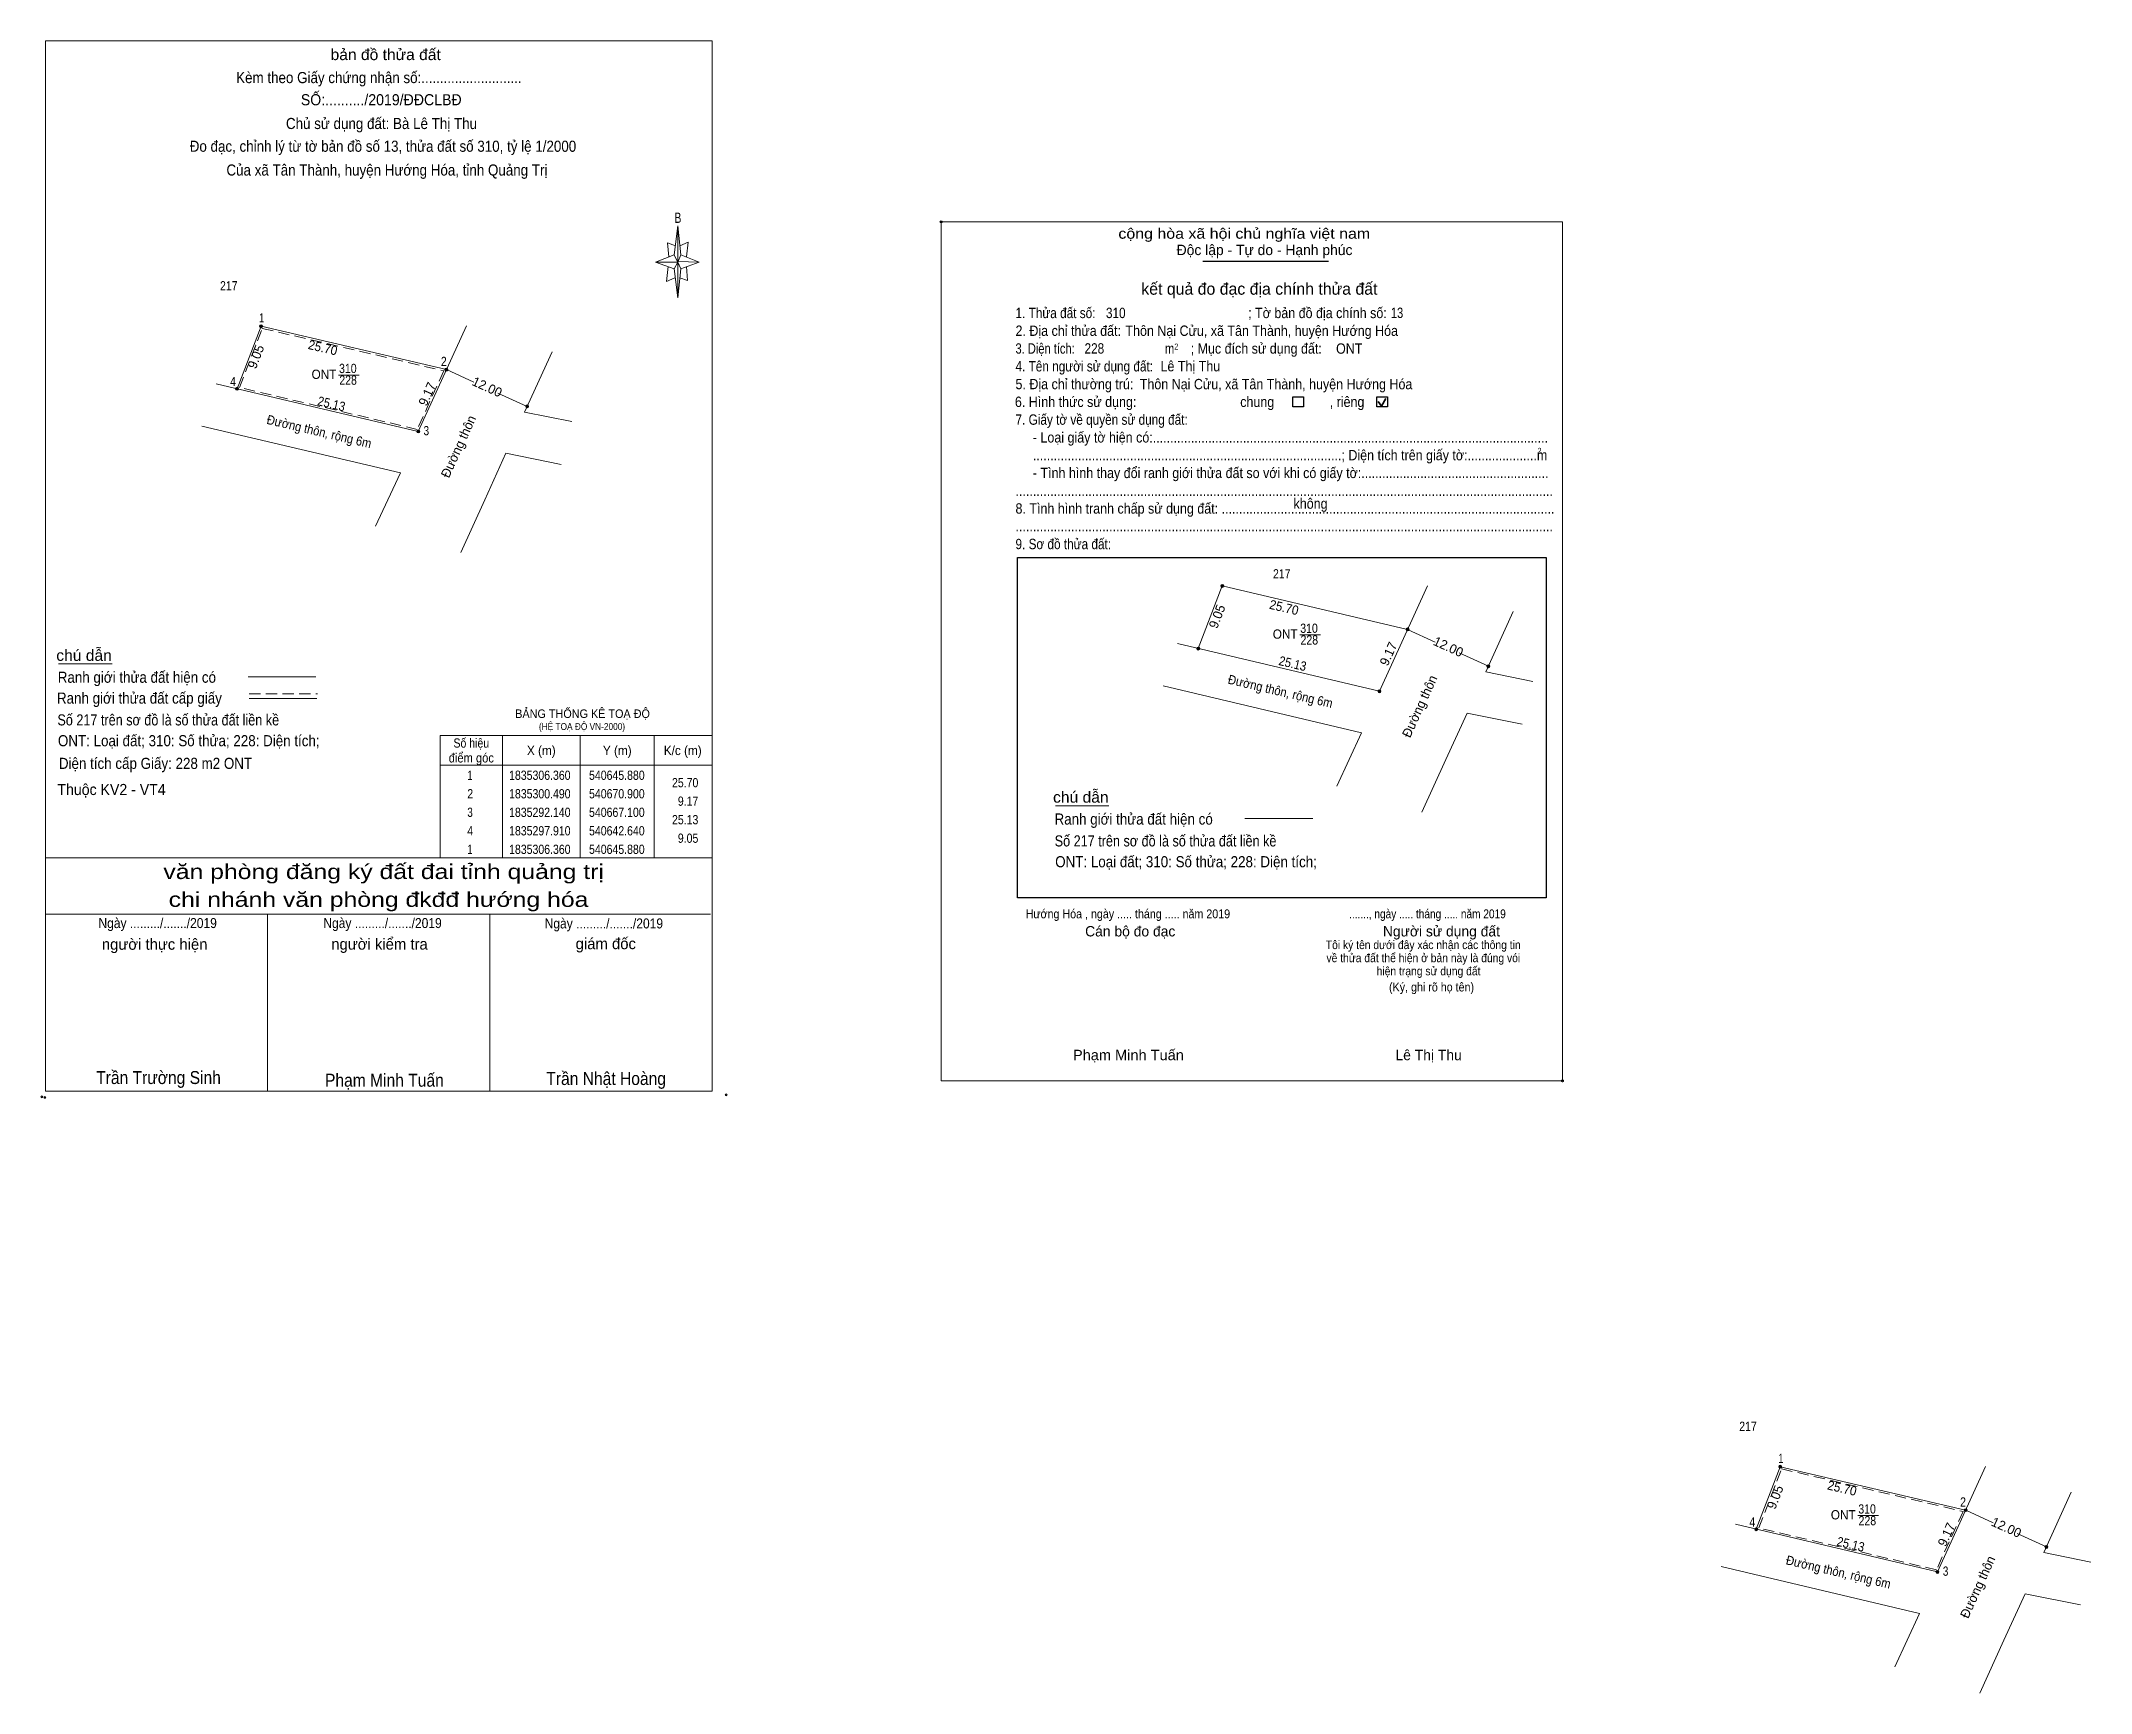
# Model space of a CAD drawing. Header units: metres. Extents: x 540411 to 540688, y 1835276 to 1835499.
import ezdxf
from ezdxf.enums import TextEntityAlignment as Align

# ---------------------------------------------------------------- set-up
doc = ezdxf.new("R2010")
doc.units = ezdxf.units.M
doc.header["$LTSCALE"] = 0.5
doc.header["$PDMODE"] = 32
doc.header["$PDSIZE"] = 0.25
doc.linetypes.add('MEDIUM_DASHED', pattern=[4.5, 3, -1.5])
for name, color, linetype, lineweight in [('1', 7, 'MEDIUM_DASHED', 13), ('10', 7, 'Continuous', 13), ('17', 7, 'Continuous', 13), ('5', 7, 'Continuous', 13), ('6', 7, 'Continuous', 13), ('63', 7, 'Continuous', 13), ('7', 7, 'Continuous', 25)]:
    doc.layers.add(name, color=color, linetype=linetype, lineweight=lineweight)

msp = doc.modelspace()

# ---------------------------------------------------------------- hatches: boundary and pattern name
at = {"layer": '63'}
for points in [[(540440.97, 1835460.36, 1), (540440.57, 1835460.36, 1)], [(540465.99, 1835454.49, 1), (540465.59, 1835454.49, 1)], [(540437.73, 1835451.91, 1), (540437.33, 1835451.91, 1)], [(540476.9, 1835449.52, 1), (540476.5, 1835449.52, 1)], [(540462.19, 1835446.14, 1), (540461.79, 1835446.14, 1)], [(540570.74, 1835425.28, 1), (540570.34, 1835425.28, 1)], [(540567.5, 1835416.83, 1), (540567.1, 1835416.83, 1)], [(540595.76, 1835419.41, 1), (540595.36, 1835419.41, 1)], [(540606.67, 1835414.44, 1), (540606.27, 1835414.44, 1)], [(540591.96, 1835411.06, 1), (540591.56, 1835411.06, 1)], [(540646.08, 1835306.36, 1), (540645.68, 1835306.36, 1)], [(540671.1, 1835300.49, 1), (540670.7, 1835300.49, 1)], [(540642.84, 1835297.91, 1), (540642.44, 1835297.91, 1)], [(540682.01, 1835295.52, 1), (540681.61, 1835295.52, 1)], [(540667.3, 1835292.14, 1), (540666.9, 1835292.14, 1)]]:
    msp.add_hatch(color=256, dxfattribs=at).paths.add_polyline_path(points)

# ---------------------------------------------------------------- linework, layer by layer
at = {"layer": '1'}
for points in [[(540440.93, 1835460.07), (540465.44, 1835454.32), (540461.85, 1835446.43), (540437.87, 1835452.09)], [(540646.04, 1835306.07), (540670.55, 1835300.32), (540666.96, 1835292.43), (540642.98, 1835298.09)]]:
    msp.add_lwpolyline(points, close=True, dxfattribs=at)
at = {"layer": '10'}
for p, q in [((540440.77, 1835460.36), (540437.53, 1835451.91)), ((540440.77, 1835460.36), (540465.79, 1835454.49)), ((540461.99, 1835446.14), (540468.49, 1835460.4)), ((540451.23, 1835453.75), (540454.04, 1835453.75)), ((540434.71, 1835452.58), (540461.99, 1835446.14)), ((540432.79, 1835446.86), (540459.58, 1835440.55)), ((540473.83, 1835443.2), (540470.97, 1835436.92)), ((540481.28, 1835441.69), (540473.83, 1835443.2)), ((540457.9, 1835436.92), (540459.58, 1835440.55)), ((540456.24, 1835433.35), (540457.9, 1835436.92)), ((540470.97, 1835436.92), (540467.73, 1835429.8)), ((540570.54, 1835425.28), (540567.3, 1835416.83)), ((540570.54, 1835425.28), (540595.56, 1835419.41)), ((540591.76, 1835411.06), (540598.26, 1835425.32)), ((540564.48, 1835417.5), (540591.76, 1835411.06)), ((540581, 1835418.67), (540583.81, 1835418.67)), ((540562.56, 1835411.78), (540589.35, 1835405.47)), ((540603.6, 1835408.12), (540600.74, 1835401.84)), ((540611.05, 1835406.61), (540603.6, 1835408.12)), ((540587.67, 1835401.84), (540589.35, 1835405.47)), ((540586.01, 1835398.27), (540587.67, 1835401.84)), ((540600.74, 1835401.84), (540597.5, 1835394.72)), ((540645.88, 1835306.36), (540642.64, 1835297.91)), ((540645.88, 1835306.36), (540670.9, 1835300.49)), ((540667.1, 1835292.14), (540673.6, 1835306.4)), ((540639.82, 1835298.58), (540667.1, 1835292.14)), ((540656.34, 1835299.75), (540659.15, 1835299.75)), ((540637.9, 1835292.86), (540664.69, 1835286.55)), ((540678.94, 1835289.2), (540676.08, 1835282.92)), ((540686.39, 1835287.69), (540678.94, 1835289.2)), ((540663.01, 1835282.92), (540664.69, 1835286.55)), ((540661.35, 1835279.35), (540663.01, 1835282.92)), ((540676.08, 1835282.92), (540672.84, 1835275.8))]:
    msp.add_line(p, q, dxfattribs=at)
for points in [[(540480.06, 1835456.9), (540476.36, 1835448.77), (540482.72, 1835447.47)], [(540609.83, 1835421.82), (540606.13, 1835413.69), (540612.49, 1835412.39)], [(540685.17, 1835302.9), (540681.47, 1835294.77), (540687.83, 1835293.47)]]:
    msp.add_lwpolyline(points, dxfattribs=at)
at = {"layer": '17'}
for p, q in [((540413.44, 1835414.76), (540420.68, 1835414.76)), ((540548.01, 1835395.61), (540555.25, 1835395.61))]:
    msp.add_line(p, q, dxfattribs=at)
at = {"layer": '5'}
for p, q in [((540496.53, 1835470.01), (540497.03, 1835473.91)), ((540497.43, 1835470.01), (540499.93, 1835469.01)), ((540496.53, 1835468.11), (540494.03, 1835469.01)), ((540497.43, 1835468.11), (540497.03, 1835464.21)), ((540498.33, 1835466.51), (540497.33, 1835466.91)), ((540498.23, 1835468.41), (540498.33, 1835466.51)), ((540411.66, 1835388.57), (540501.66, 1835388.57)), ((540411.66, 1835380.97), (540501.46, 1835380.97)), ((540411.66, 1835380.97), (540501.46, 1835380.97)), ((540411.66, 1835380.97), (540501.46, 1835380.97)), ((540441.66, 1835357.07), (540441.66, 1835380.97)), ((540471.66, 1835357.07), (540471.66, 1835380.97))]:
    msp.add_line(p, q, dxfattribs=at)
for points in [[(540411.66, 1835498.87), (540501.66, 1835498.87), (540501.66, 1835357.07), (540411.66, 1835357.07)], [(540497.03, 1835473.91), (540497.43, 1835470.01), (540497.03, 1835469.01)], [(540497.03, 1835469.01), (540494.03, 1835469.01), (540496.53, 1835470.01), (540497.43, 1835468.11), (540499.93, 1835469.01), (540497.03, 1835469.11)], [(540497.03, 1835469.01), (540497.03, 1835464.21), (540496.53, 1835468.11)]]:
    msp.add_lwpolyline(points, close=True, dxfattribs=at)
for points in [[(540497.03, 1835469.01), (540496.53, 1835470.01), (540494.03, 1835469.01)], [(540496.73, 1835471.21), (540495.63, 1835471.61), (540495.83, 1835469.71)], [(540497.33, 1835471.21), (540498.43, 1835471.71), (540498.23, 1835469.71)], [(540495.73, 1835468.41), (540495.53, 1835466.41), (540496.63, 1835466.91)], [(540497.03, 1835469.01), (540497.43, 1835468.11), (540499.93, 1835469.01)], [(540501.66, 1835357.07), (540411.66, 1835357.07), (540411.66, 1835380.97)]]:
    msp.add_lwpolyline(points, dxfattribs=at)
for p in [(540411.19, 1835356.3), (540411.59, 1835356.23)]:
    msp.add_point(p, dxfattribs=at)
at = {"layer": '6'}
for p, q in [((540439.04, 1835413.02), (540448.18, 1835413.02)), ((540439.18, 1835410.09), (540448.32, 1835410.09)), ((540573.61, 1835393.87), (540582.75, 1835393.87))]:
    msp.add_line(p, q, dxfattribs=at)
at = {"layer": '6', "linetype": 'MEDIUM_DASHED'}
msp.add_line((540439.18, 1835410.71), (540448.38, 1835410.71), dxfattribs=at)
at = {"layer": '6'}
msp.add_point((540503.56, 1835356.57), dxfattribs=at)
at = {"layer": '63'}
for p, q in [((540469.52, 1835452.79), (540465.8, 1835454.49)), ((540476.7, 1835449.52), (540472.76, 1835451.32)), ((540599.29, 1835417.71), (540595.57, 1835419.41)), ((540606.47, 1835414.44), (540602.53, 1835416.24)), ((540473.36, 1835405.07), (540473.36, 1835388.57)), ((540483.86, 1835405.07), (540483.86, 1835388.57)), ((540493.86, 1835405.07), (540493.86, 1835388.57)), ((540464.96, 1835401.07), (540501.66, 1835401.07)), ((540674.63, 1835298.79), (540670.91, 1835300.49)), ((540681.81, 1835295.52), (540677.87, 1835297.32))]:
    msp.add_line(p, q, dxfattribs=at)
msp.add_lwpolyline([(540464.96, 1835405.07), (540501.66, 1835405.07), (540501.66, 1835388.57), (540464.96, 1835388.57)], close=True, dxfattribs=at)
for centre in [(540440.77, 1835460.36), (540465.79, 1835454.49), (540437.53, 1835451.91), (540476.7, 1835449.52), (540461.99, 1835446.14), (540570.54, 1835425.28), (540567.3, 1835416.83), (540595.56, 1835419.41), (540606.47, 1835414.44), (540591.76, 1835411.06), (540645.88, 1835306.36), (540670.9, 1835300.49), (540642.64, 1835297.91), (540681.81, 1835295.52), (540667.1, 1835292.14)]:
    msp.add_circle(centre, 0.2, dxfattribs=at)
at = {"layer": '7'}
for p, q in [((540567.92, 1835469.14), (540584.88, 1835469.14)), ((540542.88, 1835429.14), (540614.28, 1835429.14)), ((540614.28, 1835429.14), (540614.28, 1835383.18))]:
    msp.add_line(p, q, dxfattribs=at)
at = {"layer": '7', "lineweight": 35}
for p, q in [((540591.58, 1835450.18), (540592.05, 1835449.56)), ((540592.05, 1835449.56), (540592.63, 1835450.6))]:
    msp.add_line(p, q, dxfattribs=at)
at = {"layer": '7', "lineweight": 13}
msp.add_lwpolyline([(540532.6, 1835474.46), (540616.47, 1835474.46), (540616.47, 1835358.46), (540532.6, 1835358.46)], close=True, dxfattribs=at)
at = {"layer": '7'}
for points in [[(540580.06, 1835450.8), (540581.5, 1835450.8), (540581.5, 1835449.45), (540580.06, 1835449.45)], [(540591.39, 1835450.8), (540592.83, 1835450.8), (540592.83, 1835449.45), (540591.39, 1835449.45)]]:
    msp.add_lwpolyline(points, close=True, dxfattribs=at)
msp.add_lwpolyline([(540614.28, 1835383.18), (540542.88, 1835383.18), (540542.88, 1835429.14)], dxfattribs=at)
for p in [(540532.6, 1835474.46), (540616.46, 1835358.46)]:
    msp.add_point(p, dxfattribs=at)

# ---------------------------------------------------------------- texts
at = {"layer": '1', "width": 0.85}
for p in [(540452.525, 1835452.45), (540582.295, 1835417.37), (540657.635, 1835298.45)]:
    msp.add_text('228', height=1.25, dxfattribs=at).set_placement(p, align=Align.CENTER)
at = {"layer": '1'}
for s, height, width, p in [('BẢNG THỐNG KÊ TOẠ ĐỘ ', 1.15, 0.95, (540475.09, 1835407.46)), ('(HỆ TOẠ ĐỘ VN-2000)', 0.93, 0.9, (540478.29, 1835405.84)), ('Hướng Hóa , ngày ..... tháng ..... năm 2019', 1.2, 0.9, (540544, 1835380.41)), ('Phạm Minh Tuấn', 1.4, 1.05, (540550.39, 1835361.25))]:
    msp.add_text(s, height=height, dxfattribs=dict(at, width=width)).set_placement(p)
msp.add_text('Lê Thị Thu', height=1.4, dxfattribs=at).set_placement((540593.93, 1835361.25))
at = {"layer": '10'}
for s, width, p in [('217', 0.85, (540436.415, 1835465.19)), ('ONT', 0.95, (540449.27, 1835453.24)), ('310', 0.85, (540452.49, 1835454.03)), ('217', 0.85, (540578.575, 1835426.3)), ('310', 0.85, (540582.26, 1835418.95)), ('ONT', 0.95, (540579.04, 1835418.16)), ('217', 0.85, (540641.525, 1835311.19)), ('310', 0.85, (540657.6, 1835300.03)), ('ONT', 0.95, (540654.38, 1835299.24))]:
    msp.add_text(s, height=1.25, dxfattribs=dict(at, width=width)).set_placement(p, align=Align.CENTER)
at = {"layer": '5'}
for s, height, width, p in [('bản đồ thửa đất', 1.5, 1.05, (540457.6, 1835496.29)), ('Kèm theo Giấy chứng nhận số:...........................', 1.5, 0.9, (540456.68, 1835493.18)), ('SỐ:........../2019/ĐĐCLBĐ', 1.5, 0.95, (540457, 1835490.19)), ('Chủ sử dụng đất: Bà Lê Thị Thu', 1.5, 0.9, (540457.035, 1835486.98)), ('Đo đạc, chỉnh lý từ tờ bản đồ số 13, thửa đất số 310, tỷ lệ 1/2000 ', 1.5, 0.9, (540457.485, 1835483.91)), ('Của xã Tân Thành, huyện Hướng Hóa, tỉnh Quảng Trị', 1.5, 0.9, (540457.77, 1835480.7)), ('B', 1.378, 0.75, (540497.06, 1835474.31)), ('văn phòng đăng ký đất đai tỉnh quảng trị', 2, 1.25, (540457.325, 1835385.71)), ('chi nhánh văn phòng đkđđ hướng hóa', 2, 1.25, (540456.635, 1835381.95)), ('Ngày ........./......./2019', 1.35, 0.9, (540426.815, 1835379.09)), ('Ngày ........./......./2019', 1.35, 0.9, (540457.175, 1835379.09)), ('Ngày ........./......./2019', 1.35, 0.9, (540487.055, 1835379.04)), ('Trần Trường Sinh', 1.75, 0.9, (540426.93, 1835358.03)), ('Phạm Minh Tuấn', 1.75, 0.9, (540457.425, 1835357.67)), ('Trần Nhật Hoàng', 1.75, 0.9, (540487.365, 1835357.9))]:
    msp.add_text(s, height=height, dxfattribs=dict(at, width=width)).set_placement(p, align=Align.CENTER)
for s, p in [('người thực hiện', (540426.41, 1835376.16)), ('người kiểm tra', (540456.765, 1835376.18)), ('giám đốc', (540487.315, 1835376.24))]:
    msp.add_text(s, height=1.5, dxfattribs=at).set_placement(p, align=Align.CENTER)
at = {"layer": '6'}
for s, height, width, p in [('Lê Thị Thu', 1.4, 0.9, (540562.21, 1835454.26)), ('ONT ', 1.4, 0.9, (540585.91, 1835456.64)), ('chú dẫn', 1.5, 1.05, (540413.13, 1835415.17)), ('Ranh giới thửa đất hiện có ', 1.5, 0.9, (540413.33, 1835412.21)), ('Ranh giới thửa đất cấp giấy', 1.5, 0.9, (540413.22, 1835409.39)), ('Số 217 trên sơ đồ là số thửa đất liền kề', 1.5, 0.85, (540413.28, 1835406.45)), ('ONT: Loại đất; 310: Số thửa; 228: Diện tích;', 1.5, 0.9, (540413.35, 1835403.64)), ('Diện tích cấp Giấy: 228 m2 ONT', 1.5, 0.9, (540413.48, 1835400.58)), ('Thuộc KV2 - VT4', 1.5, 0.95, (540413.28, 1835397.05)), ('chú dẫn', 1.5, 1.05, (540547.7, 1835396.02)), ('Ranh giới thửa đất hiện có ', 1.5, 0.9, (540547.9, 1835393.06)), ('Số 217 trên sơ đồ là số thửa đất liền kề', 1.5, 0.85, (540547.92, 1835390.11)), ('ONT: Loại đất; 310: Số thửa; 228: Diện tích;', 1.5, 0.9, (540547.99, 1835387.3))]:
    msp.add_text(s, height=height, dxfattribs=dict(at, width=width)).set_placement(p)
at = {"layer": '63'}
for s, width, p in [(' 1', 0.75, (540441.2, 1835460.86)), (' 2', 0.85, (540465.84, 1835454.97)), (' 4', 0.85, (540437.39, 1835452.27)), (' 3', 0.8, (540463.46, 1835445.63)), ('25.70', 0.85, (540499.81, 1835398.1)), ('9.17', 0.85, (540499.81, 1835395.6)), ('25.13', 0.85, (540499.81, 1835393.1)), ('9.05', 0.85, (540499.81, 1835390.6)), (' 1', 0.75, (540646.31, 1835306.86)), (' 2', 0.85, (540670.95, 1835300.97)), (' 4', 0.85, (540642.5, 1835298.27)), (' 3', 0.8, (540668.57, 1835291.63))]:
    msp.add_text(s, height=1.25, dxfattribs=dict(at, width=width)).set_placement(p, align=Align.RIGHT)
for s, rotation, width, p in [('25.70', 346.796, 0.95, (540448.9722, 1835456.8514)), ('25.13', 346.727, 0.9, (540450.1365, 1835449.2773)), ('Đường thôn, rộng 6m', 346.727, 0.9, (540448.4815, 1835445.5331)), ('25.70', 346.796, 0.95, (540578.7422, 1835421.7714)), ('25.13', 346.727, 0.9, (540579.9065, 1835414.1973)), ('Đường thôn, rộng 6m', 346.727, 0.9, (540578.2515, 1835410.4531)), ('25.70', 346.796, 0.95, (540654.0822, 1835302.8514)), ('25.13', 346.727, 0.9, (540655.2465, 1835295.2773)), ('Đường thôn, rộng 6m', 346.727, 0.9, (540653.5915, 1835291.5331))]:
    msp.add_text(s, height=1.25, rotation=rotation, dxfattribs=dict(at, width=width)).set_placement(p, align=Align.CENTER)
for s, rotation, p in [('9.05', 69.022, (540440.6595, 1835456.0212)), ('12.00', 335.489, (540471.0407, 1835451.5888)), ('9.17', 65.53, (540463.7777, 1835450.9411)), ('Đường thôn', 65.53, (540467.993, 1835443.8561)), ('9.05', 69.022, (540570.4295, 1835420.9412)), ('9.17', 65.53, (540593.5477, 1835415.8611)), ('12.00', 335.489, (540600.8107, 1835416.5088)), ('Đường thôn', 65.53, (540597.763, 1835408.7761)), ('9.05', 69.022, (540645.7695, 1835302.0212)), ('9.17', 65.53, (540668.8877, 1835296.9411)), ('12.00', 335.489, (540676.1507, 1835297.5888)), ('Đường thôn', 65.53, (540673.103, 1835289.8561))]:
    msp.add_text(s, height=1.25, rotation=rotation, dxfattribs=at).set_placement(p, align=Align.CENTER)
for s, width, p in [('Số hiệu', 0.85, (540469.16, 1835403.45)), ('X (m)', 0.95, (540478.61, 1835402.45)), ('Y (m)', 0.95, (540488.865, 1835402.45)), ('K/c (m)', 0.95, (540497.705, 1835402.45)), ('điểm góc', 0.9, (540469.16, 1835401.45)), (' 1', 0.75, (540468.81, 1835399.1)), ('1835306.360', 0.85, (540478.41, 1835399.1)), ('540645.880', 0.85, (540488.81, 1835399.1)), (' 2', 0.85, (540468.815, 1835396.6)), ('1835300.490', 0.85, (540478.41, 1835396.6)), ('540670.900', 0.85, (540488.81, 1835396.6)), (' 3', 0.8, (540468.805, 1835394.1)), ('1835292.140', 0.85, (540478.41, 1835394.1)), ('540667.100', 0.85, (540488.81, 1835394.1)), (' 4', 0.85, (540468.81, 1835391.6)), ('1835297.910', 0.85, (540478.41, 1835391.6)), ('540642.640', 0.85, (540488.81, 1835391.6)), (' 1', 0.75, (540468.81, 1835389.1)), ('1835306.360', 0.85, (540478.41, 1835389.1)), ('540645.880', 0.85, (540488.81, 1835389.1))]:
    msp.add_text(s, height=1.25, dxfattribs=dict(at, width=width)).set_placement(p, align=Align.CENTER)
at = {"layer": '7'}
for s, height, width, p in [('cộng hòa xã hội chủ nghĩa việt nam', 1.4, 1.15, (540556.52, 1835472.17)), ('1. Thửa đất số:', 1.4, 0.85, (540542.63, 1835461.45)), ('310', 1.4, 0.85, (540554.84, 1835461.45)), ('; Tờ bản đồ địa chính số:', 1.4, 0.9, (540574.04, 1835461.45)), ('13', 1.4, 0.8, (540593.31, 1835461.47)), ('2. Địa chỉ thửa đất:', 1.4, 0.9, (540542.63, 1835459.05)), ('Thôn Nại Cửu, xã Tân Thành, huyện Hướng Hóa', 1.4, 0.9, (540557.47, 1835459.05)), ('4. Tên người sử dụng đất:', 1.4, 0.85, (540542.63, 1835454.25)), ('3. Diện tích:', 1.4, 0.8, (540542.63, 1835456.65)), ('228', 1.4, 0.85, (540551.95, 1835456.66)), ('m', 1.4, 0.8, (540562.81, 1835456.65)), ('2', 0.7999, 0.8, (540564.07, 1835457.21)), ('; Mục đích sử dụng đất:', 1.4, 0.9, (540566.28, 1835456.65)), ('5. Địa chỉ thường trú:', 1.4, 0.9, (540542.63, 1835451.85)), ('Thôn Nại Cửu, xã Tân Thành, huyện Hướng Hóa', 1.4, 0.9, (540559.41, 1835451.84)), ('6. Hình thức sử dụng:', 1.4, 0.9, (540542.55, 1835449.45)), ('chung                , riêng', 1.4, 0.9, (540572.97, 1835449.45)), ('7. Giấy tờ về quyền sử dụng đất:', 1.4, 0.85, (540542.63, 1835447.05)), ('     - Loại giấy tờ hiện có:..................................................................................................................', 1.4, 0.9, (540542.63, 1835444.65)), ('     .........................................................................................; Diện tích trên giấy tờ:....................m', 1.4, 0.9, (540542.63, 1835442.25)), ('2', 0.7999, 0.8, (540613.11, 1835443.13)), ('     - Tình hình thay đổi ranh giới thửa đất so với khi có giấy tờ:......................................................', 1.4, 0.9, (540542.63, 1835439.85)), ('8. Tình hình tranh chấp sử dụng đất: ................................................................................................', 1.4, 0.9, (540542.63, 1835435.05)), ('...........................................................................................................................................................', 1.4, 0.9, (540542.63, 1835437.45)), ('không', 1.4, 0.9, (540580.17, 1835435.71)), ('9. Sơ đồ thửa đất:', 1.4, 0.85, (540542.63, 1835430.25)), ('...........................................................................................................................................................', 1.4, 0.9, (540542.63, 1835432.65)), ('......., ngày ..... tháng ..... năm 2019', 1.2, 0.85, (540587.67, 1835380.41)), ('(Ký, ghi rõ họ tên)', 1.2, 0.9, (540593.06, 1835370.53))]:
    msp.add_text(s, height=height, dxfattribs=dict(at, width=width)).set_placement(p)
for s, p in [('Độc lập - Tự do - Hạnh phúc', (540564.39, 1835469.96)), ('Cán bộ đo đạc', (540552.03, 1835377.96)), ('Người sử dụng đất', (540592.23, 1835377.96))]:
    msp.add_text(s, height=1.4, dxfattribs=at).set_placement(p)
for s, height, p in [('kết quả đo đạc địa chính thửa đất', 1.6, (540575.555, 1835464.61)), ('.', 0.4001, (540616.4637, 1835358.25))]:
    msp.add_text(s, height=height, dxfattribs=at).set_placement(p, align=Align.CENTER)
at = {"layer": '7', "width": 0.9}
for s, p in [('Tôi ký tên dưới đây xác nhận các thông tin', (540597.675, 1835376.25)), ('về thửa đất thể hiện ở bản này là đúng vói', (540597.69, 1835374.48)), ('hiện trạng sử dụng đất', (540598.395, 1835372.71))]:
    msp.add_text(s, height=1.157, dxfattribs=at).set_placement(p, align=Align.CENTER)

doc.saveas('drawing.dxf')
